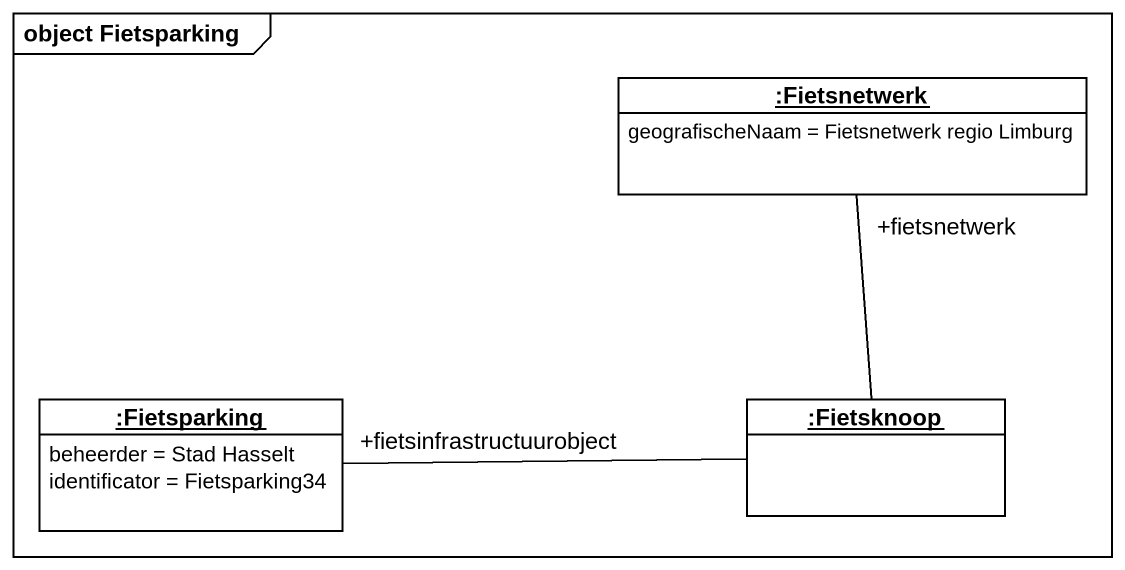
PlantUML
@startuml
mainframe object Fietsparking
hide circle
hide empty members
object ":Fietsnetwerk" as Fietsnetwerk {
  geografischeNaam = Fietsnetwerk regio Limburg
}
object ":Fietsparking" as Fietsparking {
  beheerder = Stad Hasselt
  identificator = Fietsparking34
}
object ":Fietsknoop" as Fietsknoop
Fietsknoop -up- "+fietsnetwerk" Fietsnetwerk
Fietsknoop -left- "+fietsinfrastructuurobject" Fietsparking
@enduml
